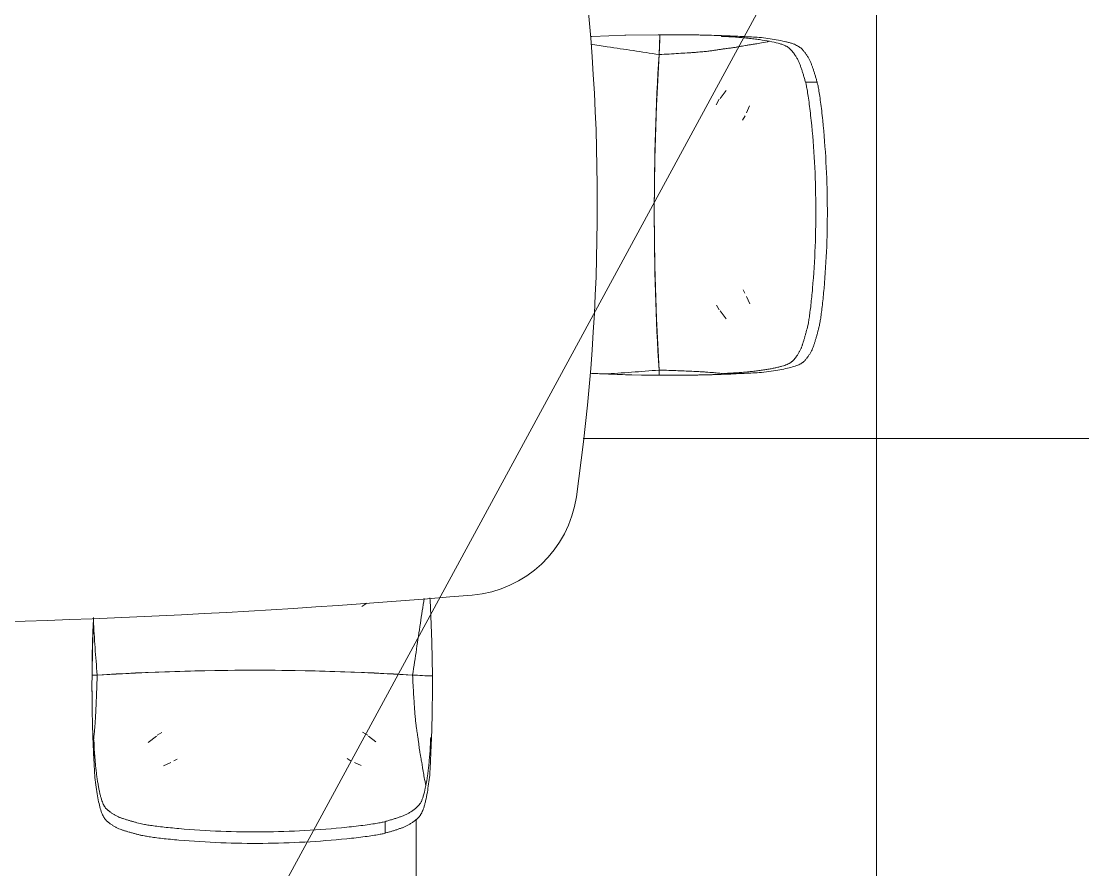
# Model space of a CAD drawing. Header units: millimetres. Extents: x -9018 to 25736, y -24663 to -1750.
# Drawn here: x -4829 to -3445, y -11811 to -10706 of the extents above; entities that cross this region are included whole.
import ezdxf

# ---------------------------------------------------------------- set-up
doc = ezdxf.new("R2010")
doc.units = ezdxf.units.MM
doc.layers.add('A-DETL-MBND', color=5, linetype='Continuous', lineweight=9)
doc.layers.add('A-DETL-THIN', color=151, linetype='Continuous', lineweight=9)

# ---------------------------------------------------------------- blocks, each defined once
blk = doc.blocks.new('Blks_Mob_Bartoli Design_Mesa de Jantar_Mellow - Light - Dining Table - 6p-3289874-2 PAV')
at = {"layer": 'A-DETL-MBND'}
for centre, radius, start, end in [((0, -10500), 11050, 85.15446, 94.84554), ((-920.7, 361), 150, 94.8455, 171.8515), ((1600.8, 0), 2697.2, 171.8515, 188.1485)]:
    blk.add_arc(centre, radius, start, end, dxfattribs=at)
blk = doc.blocks.new('Blks_Mob_Cadeira Bop - Branco-V4-2 PAV')
at = {"layer": 'A-DETL-MBND'}
for p, q in [((-159.7, 198.7), (-159.7, 213.8)), ((-119.8, 121.9), (-128.6, 125.7)), ((119.8, 121.9), (129.3, 126)), ((-110.2, 116.8), (-115.7, 120)), ((115.5, 119.8), (111.2, 117.4)), ((219.9, 118.8), (219.9, 92.9)), ((-219.9, 89.1), (-219.9, 97.8)), ((220.4, 108.2), (220.5, 104.8)), ((-219.2, 89.1), (-220.2, 89.1)), ((-219.9, 89.1), (-220.2, 89.1)), ((-219.6, 89.1), (-219.9, 89.1)), ((-147.8, 94.7), (-138.2, 87.3)), ((-137.2, 86.2), (-130.2, 82.1)), ((131.2, 82.7), (137.3, 86.3)), ((149.3, 95.8), (138.2, 87.3)), ((-221.4, 9), (-208.4, 8.5)), ((-208.4, 8.5), (-195.6, 7.8)), ((-220.6, -36.6), (-220.7, -35.5)), ((-129.3, -81.6), (-136.1, -85.6))]:
    blk.add_line(p, q, dxfattribs=at)
at = {"layer": 'A-DETL-MBND', "flags": 128}
for points in [[(-221.4, 9), (-220.7, -35.5), (-218.9, -80)], [(-221.4, 9), (-221.4, 7.9), (-221.4, 6.8)], [(-195.6, 7.8), (-129, 4.4), (-60.1, 2.3), (10, 1.6), (80.1, 2.3), (149, 4.4), (215.6, 7.8)], [(215.6, 7.8), (219, 8), (222.3, 8.2)], [(220.6, -63.7), (221.8, -27.8), (222.3, 8.2)], [(222.3, 5.9), (222.1, -14.9), (221.6, -35.7)], [(222.3, 5.9), (222.3, 7.1), (222.3, 8.2)], [(221.6, -35.7), (220.8, -57.9), (220.6, -63.7)]]:
    blk.add_lwpolyline(points, dxfattribs=at)
at = {"layer": 'A-DETL-MBND'}
for centre, radius, start, end in [((-1757.9, 20), 1980.3, 2.0628, 2.86), ((1758.9, 20), 1980.3, 177.7482, 177.9997), ((160, 43.8), 77.4, 38.8908, 39.3166), ((-158.3, -182.4), 467.8, 35.8082, 35.9797)]:
    blk.add_arc(centre, radius, start, end, dxfattribs=at)
for centre, major_axis, start_param, end_param in [((-250.7, -12.1), (143.4, 0), 1.176399, 1.365322), ((10, 82.1), (534.1, 0), 4.317308, 5.10747), ((270.7, -12.1), (143.4, 0), 1.939885, 1.965193), ((270.7, -12.1), (143.4, 0), 1.914519, 1.939856)]:
    blk.add_ellipse(centre, major_axis=major_axis, ratio=0.150716, start_param=start_param, end_param=end_param, dxfattribs=at)
for points in [[(-109.8, 221.2), (-73.4, 224.9), (-0.4, 228.9), (72.8, 226.1), (109.2, 222.9)], [(109.2, 222.9), (112.9, 222.6), (120.3, 221.9), (130.8, 220.8), (140.2, 219.7), (148.2, 218.5), (154.3, 217.5), (156.9, 217), (157.7, 216.8)], [(-159.7, 213.8), (-159.3, 214), (-157.6, 214.5), (-152, 215.6), (-143.9, 217), (-133.8, 218.4), (-122.2, 219.9), (-114, 220.8), (-109.8, 221.2)], [(157.7, 201.8), (156.9, 202), (154.3, 202.5), (148.2, 203.5), (140.2, 204.6), (130.8, 205.8), (120.3, 206.9), (112.9, 207.6), (109.2, 207.9)], [(-109.8, 206.2), (-114, 205.7), (-122.2, 204.8), (-133.8, 203.4), (-143.9, 201.9), (-152, 200.5), (-157.6, 199.4), (-159.3, 198.9), (-159.7, 198.7)], [(-217.9, 138.3), (-217.5, 142.3), (-216.5, 149.9), (-215.4, 157), (-214.8, 160.4)], [(-213.1, 149.5), (-213.1, 149.3), (-213, 149.1), (-213, 148.9)], [(219.9, 118.8), (219.7, 122.6), (219.3, 130.1), (218.9, 137.6), (218.7, 141.3)], [(-217.9, 138.3), (-218.3, 131.7), (-219, 118.4), (-219.6, 104.7), (-219.9, 97.8)], [(-219, 118.4), (-219, 118.8), (-219, 119.2), (-218.9, 119.7)], [(-220.3, 87.6), (-220.3, 88.2), (-220.2, 88.7), (-220.2, 89.2)], [(222.1, 50.3), (222.2, 50), (222.2, 49.7), (222.2, 49.4)], [(-221.4, 29.8), (-221.4, 31.8), (-221.4, 33.8), (-221.4, 35.8)], [(222.4, 29.1), (222.4, 28.6), (222.4, 28.1), (222.4, 27.5)], [(220.6, -63.7), (220, -51.8), (218.5, -27.9), (216.6, -4.1), (215.6, 7.8)], [(221.6, -35.7), (221.6, -35.5), (221.6, -35.3), (221.6, -35.1)], [(220.5, -67), (220.5, -65.9), (220.6, -64.8), (220.6, -63.7)], [(-218.9, -80), (-218.7, -84.2), (-218.5, -88.4), (-218.2, -92.6)]]:
    blk.add_open_spline(points, degree=3, dxfattribs=at)
for points, knots in [([(-214.8, 160.4), (-214.1, 164.6), (-213, 170.2), (-211.4, 176.6), (-210.2, 180.8), (-208.9, 184.4), (-207.5, 187.3), (-206.3, 189.4), (-205.3, 190.9), (-204.6, 192), (-203.8, 193), (-202.7, 194.2), (-201.4, 195.4), (-199.7, 196.6), (-198.1, 197.9), (-196.4, 199.2), (-194.2, 200.8), (-191.3, 202.6), (-188.3, 204.2), (-185.9, 205.3), (-184.1, 206.1), (-182.3, 206.8), (-180.6, 207.4), (-178.7, 208), (-176.2, 208.9), (-172.8, 210), (-168.6, 211.3), (-164.2, 212.6), (-161.2, 213.4), (-159.7, 213.8)], [-1, -1, -1, -1, -0.9375, -0.90625, -0.875, -0.84375, -0.8125, -0.78125, -0.765625, -0.75, -0.734375, -0.71875, -0.6875, -0.65625, -0.625, -0.59375, -0.5625, -0.5, -0.4375, -0.40625, -0.375, -0.34375, -0.3125, -0.28125, -0.25, -0.1875, -0.125, -0.0625, 0, 0, 0, 0]), ([(109.2, 207.9), (91, 209.5), (54.5, 211.8), (-18.7, 212.9), (-73.4, 209.9), (-109.8, 206.2)], [-1, -1, -1, -1, -0.75, -0.5, 0, 0, 0, 0]), ([(157.7, 216.8), (159.1, 216.5), (161.1, 216), (163.8, 215.3), (165.8, 214.8), (167.8, 214.2), (169.9, 213.6), (172, 213.1), (174.6, 212.3), (177, 211.6), (179.3, 210.9), (181, 210.4), (182.6, 209.8), (184.8, 209.1), (187.4, 208.1), (190.7, 206.5), (193.9, 204.7), (196.5, 203.1), (198.3, 201.9), (199.3, 201.1), (200.3, 200.3), (201.6, 199.3), (203.1, 198.1), (204.3, 196.9), (205.2, 195.7), (205.9, 194.8), (206.6, 193.7), (207.5, 192.2), (208.6, 190.1), (209.8, 187.2), (211.4, 182.6), (213.2, 175.5), (215.3, 165.4), (217.1, 154.1), (218.2, 145.7), (218.7, 141.3)], [-1, -1, -1, -1, -0.95, -0.925, -0.9, -0.875, -0.85, -0.825, -0.8, -0.75, -0.725, -0.7, -0.675, -0.65, -0.6, -0.55, -0.5, -0.45, -0.425, -0.4125, -0.4, -0.375, -0.35, -0.325, -0.3125, -0.3, -0.2875, -0.275, -0.25, -0.225, -0.2, -0.15, -0.1, -0.05, 0, 0, 0, 0]), ([(-159.7, 198.7), (-161.3, 198.3), (-164.4, 197.4), (-169.1, 196), (-173.6, 194.6), (-178, 193.1), (-181.4, 192), (-184.1, 191), (-186.1, 190.1), (-188, 189.2), (-189.8, 188.2), (-191.6, 187.1), (-193.5, 186), (-195.4, 184.7), (-197.2, 183.5), (-198.8, 182.3), (-200, 181.2), (-200.9, 180.3), (-201.7, 179.5), (-202.9, 178.4), (-204.3, 177), (-205.6, 175.2), (-206.7, 173.3), (-207.4, 171.7), (-208.2, 169.8), (-209.1, 167.1), (-210.7, 161.8), (-212, 156.2), (-212.8, 152)], [-1, -1, -1, -1, -0.928571, -0.857143, -0.785714, -0.714286, -0.642857, -0.607143, -0.571429, -0.535714, -0.5, -0.464286, -0.428571, -0.392857, -0.357143, -0.321429, -0.303571, -0.285714, -0.267857, -0.25, -0.214286, -0.178571, -0.160714, -0.142857, -0.125, -0.107143, -0.071429, 0, 0, 0, 0]), ([(219.9, 92.9), (219.7, 98.3), (219.3, 106.1), (218.6, 116), (218, 123.1), (217.3, 129.9), (216.5, 136.4), (215.7, 142.7), (214.8, 148.5), (213.8, 153.9), (212.8, 159.1), (211.7, 163.9), (210.6, 168.1), (209.5, 171.7), (208.2, 174.8), (207.2, 177), (206.3, 178.6), (205.6, 179.7), (205, 180.7), (204, 181.9), (202.8, 183), (201.6, 184), (200.6, 184.8), (199.9, 185.4), (199.1, 186), (198.1, 186.8), (196.8, 187.7), (195.2, 188.7), (193.1, 190), (191, 191.2), (188.8, 192.3), (187.2, 193), (185.7, 193.7), (184.1, 194.2), (182.6, 194.7), (180.4, 195.5), (177.9, 196.2), (175.4, 197), (173.5, 197.6), (171.6, 198.1), (169, 198.8), (164.4, 200.1), (160.4, 201.1), (157.7, 201.8)], [-1, -1, -1, -1, -0.954545, -0.931818, -0.909091, -0.886364, -0.863636, -0.840909, -0.818182, -0.795455, -0.772727, -0.75, -0.727273, -0.704545, -0.681818, -0.659091, -0.647727, -0.636364, -0.625, -0.613636, -0.590909, -0.568182, -0.556818, -0.545455, -0.534091, -0.522727, -0.5, -0.477273, -0.454545, -0.409091, -0.386364, -0.363636, -0.340909, -0.318182, -0.295455, -0.272727, -0.227273, -0.204545, -0.181818, -0.159091, -0.136364, -0.090909, 0, 0, 0, 0]), ([(-212.8, 152), (-213.6, 147.9), (-214.7, 141.2), (-215.8, 132.8), (-216.4, 127.9), (-216.8, 124), (-217.2, 120.1), (-217.6, 116), (-218, 111.9), (-218.4, 106.2), (-218.8, 98.7), (-219.1, 92.4), (-219.2, 89.1)], [-1, -1, -1, -1, -0.75, -0.625, -0.5625, -0.5, -0.4375, -0.375, -0.3125, -0.25, -0.125, 0, 0, 0, 0]), ([(-195.6, 7.8), (-196, 17.1), (-196.7, 29.8), (-197.6, 42.6), (-198, 49.5), (-198.3, 54.4), (-198.7, 58.9), (-199.2, 64.3), (-199.7, 70), (-200.4, 75.4), (-201.1, 80.1), (-201.8, 84.6), (-202.5, 89.2), (-203.1, 93.2), (-203.5, 96.8), (-204, 100.5), (-204.5, 104.9), (-205.1, 108.6), (-205.6, 111.2), (-205.9, 112.9), (-206.3, 114.6), (-206.7, 117.1), (-207.2, 119.7), (-207.7, 122.6), (-208, 124.8), (-208.4, 127.1), (-208.8, 130.1), (-209.6, 134.9), (-211, 142.5), (-212.2, 148.7), (-212.8, 152)], [0, 0, 0, 0, 0.08, 0.12, 0.14, 0.16, 0.18, 0.2, 0.24, 0.28, 0.32, 0.36, 0.4, 0.44, 0.46, 0.48, 0.52, 0.56, 0.58, 0.6, 0.62, 0.64, 0.68, 0.7, 0.72, 0.74, 0.76, 0.8, 0.88, 1, 1, 1, 1]), ([(-220.2, 89.1), (-220.4, 84.9), (-220.7, 76.4), (-220.9, 65.4), (-221.1, 56.4), (-221.2, 49.5), (-221.3, 42.6), (-221.4, 33.5), (-221.5, 22.3), (-221.4, 13.5), (-221.4, 9)], [-1, -1, -1, -1, -0.833333, -0.666667, -0.583333, -0.5, -0.416667, -0.333333, -0.166667, 0, 0, 0, 0]), ([(220.3, 92.4), (220.1, 90), (219.6, 85.5), (218.9, 78.3), (218.3, 71), (217.8, 63), (217.5, 57.6), (217.2, 51.5), (216.9, 43.4), (216.5, 32.6), (216, 20.8), (215.7, 12.3), (215.6, 7.8)], [-1, -1, -1, -1, -0.863636, -0.727273, -0.545455, -0.454545, -0.409091, -0.363636, -0.272727, -0.181818, -0.090909, 0, 0, 0, 0]), ([(222.3, 8.2), (222.4, 15.2), (222.4, 25.6), (222.3, 39.7), (222.2, 48.5), (222.1, 55.7), (222, 61.1), (221.8, 66.6), (221.7, 71.8), (221.6, 76.9), (221.4, 83.5), (221.2, 88.2), (221.1, 91.3)], [-1, -1, -1, -1, -0.75, -0.625, -0.5, -0.4375, -0.375, -0.3125, -0.25, -0.1875, -0.125, 0, 0, 0, 0]), ([(-221.2, 49.5), (-221.2, 50.7), (-221.2, 52.9), (-221.1, 55.2), (-221.1, 56.3)], [-0.6922477, -0.6922477, -0.6922477, -0.6922477, -0.66666667, -0.64354713, -0.64354713, -0.64354713, -0.64354713]), ([(-210.7, -92.1), (-209, -81.3), (-204, -48), (-199, -14.7), (-195.6, 7.8)], [0.2591238, 0.2591238, 0.2591238, 0.2591238, 0.5, 1, 1, 1, 1])]:
    blk.add_open_spline(points, degree=3, knots=knots, dxfattribs=at)
blk = doc.blocks.new('Blks_Mob_Cadeira Bop - Branco-V5-2 PAV')
at = {"layer": 'A-DETL-MBND'}
for p, q in [((-159.7, 198.7), (-159.7, 213.8)), ((-119.8, 121.9), (-128.6, 125.7)), ((119.8, 121.9), (129.3, 126)), ((-110.2, 116.8), (-115.7, 120)), ((115.5, 119.8), (111.2, 117.4)), ((219.9, 118.8), (219.9, 92.9)), ((-219.9, 89.1), (-219.9, 97.8)), ((220.4, 108.2), (220.5, 104.8)), ((-219.2, 89.1), (-220.2, 89.1)), ((-219.9, 89.1), (-220.2, 89.1)), ((-219.6, 89.1), (-219.9, 89.1)), ((-148.5, 95.2), (-138.2, 87.3)), ((-137.2, 86.2), (-130.2, 82.1)), ((131.2, 82.7), (137.3, 86.3)), ((148.8, 95.5), (138.2, 87.3)), ((-221.4, 9), (-208.4, 8.5)), ((-208.4, 8.5), (-195.6, 7.8)), ((-220.6, -36.6), (-220.7, -35.5))]:
    blk.add_line(p, q, dxfattribs=at)
at = {"layer": 'A-DETL-MBND', "flags": 128}
for points in [[(-221.4, 9), (-220.7, -35.5), (-218.9, -80)], [(-221.4, 9), (-221.4, 7.9), (-221.4, 6.8)], [(-195.6, 7.8), (-129, 4.4), (-60.1, 2.3), (10, 1.6), (80.1, 2.3), (149, 4.4), (215.6, 7.8)], [(215.6, 7.8), (219, 8), (222.3, 8.2)], [(220.6, -63.7), (221.8, -27.8), (222.3, 8.2)], [(222.3, 5.9), (222.1, -14.9), (221.6, -35.7)], [(222.3, 5.9), (222.3, 7.1), (222.3, 8.2)], [(221.6, -35.7), (220.8, -57.9), (220.6, -63.7)]]:
    blk.add_lwpolyline(points, dxfattribs=at)
at = {"layer": 'A-DETL-MBND'}
for centre, radius, start, end in [((-1757.9, 20), 1980.3, 2.0628, 2.86), ((1758.9, 20), 1980.3, 177.7482, 177.9997), ((160, 43.8), 77.4, 38.8908, 39.3166), ((-158.3, -182.4), 467.8, 35.8082, 35.9797)]:
    blk.add_arc(centre, radius, start, end, dxfattribs=at)
for centre, major_axis, start_param, end_param in [((-250.7, -12.1), (143.4, 0), 1.176399, 1.365322), ((10, 82.1), (534.1, 0), 4.317308, 5.10747), ((270.7, -12.1), (143.4, 0), 1.939885, 1.965193), ((270.7, -12.1), (143.4, 0), 1.914519, 1.939856)]:
    blk.add_ellipse(centre, major_axis=major_axis, ratio=0.150716, start_param=start_param, end_param=end_param, dxfattribs=at)
for points in [[(-109.8, 221.2), (-73.4, 224.9), (-0.4, 228.9), (72.8, 226.1), (109.2, 222.9)], [(109.2, 222.9), (112.9, 222.6), (120.3, 221.9), (130.8, 220.8), (140.2, 219.7), (148.2, 218.5), (154.3, 217.5), (156.9, 217), (157.7, 216.8)], [(-159.7, 213.8), (-159.3, 214), (-157.6, 214.5), (-152, 215.6), (-143.9, 217), (-133.8, 218.4), (-122.2, 219.9), (-114, 220.8), (-109.8, 221.2)], [(157.7, 201.8), (156.9, 202), (154.3, 202.5), (148.2, 203.5), (140.2, 204.6), (130.8, 205.8), (120.3, 206.9), (112.9, 207.6), (109.2, 207.9)], [(-109.8, 206.2), (-114, 205.7), (-122.2, 204.8), (-133.8, 203.4), (-143.9, 201.9), (-152, 200.5), (-157.6, 199.4), (-159.3, 198.9), (-159.7, 198.7)], [(-217.9, 138.3), (-217.5, 142.3), (-216.5, 149.9), (-215.4, 157), (-214.8, 160.4)], [(-213.1, 149.5), (-213.1, 149.3), (-213, 149.1), (-213, 148.9)], [(219.9, 118.8), (219.7, 122.6), (219.3, 130.1), (218.9, 137.6), (218.7, 141.3)], [(-217.9, 138.3), (-218.3, 131.7), (-219, 118.4), (-219.6, 104.7), (-219.9, 97.8)], [(-219, 118.4), (-219, 118.8), (-219, 119.2), (-218.9, 119.7)], [(-220.3, 87.6), (-220.3, 88.2), (-220.2, 88.7), (-220.2, 89.2)], [(222.1, 50.3), (222.2, 50), (222.2, 49.7), (222.2, 49.4)], [(-221.4, 29.8), (-221.4, 31.8), (-221.4, 33.8), (-221.4, 35.8)], [(222.4, 29.1), (222.4, 28.6), (222.4, 28.1), (222.4, 27.5)], [(220.6, -63.7), (220, -51.8), (218.5, -27.9), (216.6, -4.1), (215.6, 7.8)], [(221.6, -35.7), (221.6, -35.5), (221.6, -35.3), (221.6, -35.1)], [(219.9, -80), (220, -77.3), (220.3, -71.9), (220.5, -66.5), (220.6, -63.7)], [(-218.9, -80), (-218.9, -80.6), (-218.9, -81.1), (-218.8, -81.7)], [(219.8, -81.9), (219.8, -81.3), (219.8, -80.6), (219.9, -80)]]:
    blk.add_open_spline(points, degree=3, dxfattribs=at)
for points, knots in [([(-214.8, 160.4), (-214.1, 164.6), (-213, 170.2), (-211.4, 176.6), (-210.2, 180.8), (-208.9, 184.4), (-207.5, 187.3), (-206.3, 189.4), (-205.3, 190.9), (-204.6, 192), (-203.8, 193), (-202.7, 194.2), (-201.4, 195.4), (-199.7, 196.6), (-198.1, 197.9), (-196.4, 199.2), (-194.2, 200.8), (-191.3, 202.6), (-188.3, 204.2), (-185.9, 205.3), (-184.1, 206.1), (-182.3, 206.8), (-180.6, 207.4), (-178.7, 208), (-176.2, 208.9), (-172.8, 210), (-168.6, 211.3), (-164.2, 212.6), (-161.2, 213.4), (-159.7, 213.8)], [-1, -1, -1, -1, -0.9375, -0.90625, -0.875, -0.84375, -0.8125, -0.78125, -0.765625, -0.75, -0.734375, -0.71875, -0.6875, -0.65625, -0.625, -0.59375, -0.5625, -0.5, -0.4375, -0.40625, -0.375, -0.34375, -0.3125, -0.28125, -0.25, -0.1875, -0.125, -0.0625, 0, 0, 0, 0]), ([(109.2, 207.9), (91, 209.5), (54.5, 211.8), (-18.7, 212.9), (-73.4, 209.9), (-109.8, 206.2)], [-1, -1, -1, -1, -0.75, -0.5, 0, 0, 0, 0]), ([(157.7, 216.8), (159.1, 216.5), (161.1, 216), (163.8, 215.3), (165.8, 214.8), (167.8, 214.2), (169.9, 213.6), (172, 213.1), (174.6, 212.3), (177, 211.6), (179.3, 210.9), (181, 210.4), (182.6, 209.8), (184.8, 209.1), (187.4, 208.1), (190.7, 206.5), (193.9, 204.7), (196.5, 203.1), (198.3, 201.9), (199.3, 201.1), (200.3, 200.3), (201.6, 199.3), (203.1, 198.1), (204.3, 196.9), (205.2, 195.7), (205.9, 194.8), (206.6, 193.7), (207.5, 192.2), (208.6, 190.1), (209.8, 187.2), (211.4, 182.6), (213.2, 175.5), (215.3, 165.4), (217.1, 154.1), (218.2, 145.7), (218.7, 141.3)], [-1, -1, -1, -1, -0.95, -0.925, -0.9, -0.875, -0.85, -0.825, -0.8, -0.75, -0.725, -0.7, -0.675, -0.65, -0.6, -0.55, -0.5, -0.45, -0.425, -0.4125, -0.4, -0.375, -0.35, -0.325, -0.3125, -0.3, -0.2875, -0.275, -0.25, -0.225, -0.2, -0.15, -0.1, -0.05, 0, 0, 0, 0]), ([(-159.7, 198.7), (-161.3, 198.3), (-164.4, 197.4), (-169.1, 196), (-173.6, 194.6), (-178, 193.1), (-181.4, 192), (-184.1, 191), (-186.1, 190.1), (-188, 189.2), (-189.8, 188.2), (-191.6, 187.1), (-193.5, 186), (-195.4, 184.7), (-197.2, 183.5), (-198.8, 182.3), (-200, 181.2), (-200.9, 180.3), (-201.7, 179.5), (-202.9, 178.4), (-204.3, 177), (-205.6, 175.2), (-206.7, 173.3), (-207.4, 171.7), (-208.2, 169.8), (-209.1, 167.1), (-210.7, 161.8), (-212, 156.2), (-212.8, 152)], [-1, -1, -1, -1, -0.928571, -0.857143, -0.785714, -0.714286, -0.642857, -0.607143, -0.571429, -0.535714, -0.5, -0.464286, -0.428571, -0.392857, -0.357143, -0.321429, -0.303571, -0.285714, -0.267857, -0.25, -0.214286, -0.178571, -0.160714, -0.142857, -0.125, -0.107143, -0.071429, 0, 0, 0, 0]), ([(219.9, 92.9), (219.7, 98.3), (219.3, 106.1), (218.6, 116), (218, 123.1), (217.3, 129.9), (216.5, 136.4), (215.7, 142.7), (214.8, 148.5), (213.8, 153.9), (212.8, 159.1), (211.7, 163.9), (210.6, 168.1), (209.5, 171.7), (208.2, 174.8), (207.2, 177), (206.3, 178.6), (205.6, 179.7), (205, 180.7), (204, 181.9), (202.8, 183), (201.6, 184), (200.6, 184.8), (199.9, 185.4), (199.1, 186), (198.1, 186.8), (196.8, 187.7), (195.2, 188.7), (193.1, 190), (191, 191.2), (188.8, 192.3), (187.2, 193), (185.7, 193.7), (184.1, 194.2), (182.6, 194.7), (180.4, 195.5), (177.9, 196.2), (175.4, 197), (173.5, 197.6), (171.6, 198.1), (169, 198.8), (164.4, 200.1), (160.4, 201.1), (157.7, 201.8)], [-1, -1, -1, -1, -0.954545, -0.931818, -0.909091, -0.886364, -0.863636, -0.840909, -0.818182, -0.795455, -0.772727, -0.75, -0.727273, -0.704545, -0.681818, -0.659091, -0.647727, -0.636364, -0.625, -0.613636, -0.590909, -0.568182, -0.556818, -0.545455, -0.534091, -0.522727, -0.5, -0.477273, -0.454545, -0.409091, -0.386364, -0.363636, -0.340909, -0.318182, -0.295455, -0.272727, -0.227273, -0.204545, -0.181818, -0.159091, -0.136364, -0.090909, 0, 0, 0, 0]), ([(-212.8, 152), (-213.6, 147.9), (-214.7, 141.2), (-215.8, 132.8), (-216.4, 127.9), (-216.8, 124), (-217.2, 120.1), (-217.6, 116), (-218, 111.9), (-218.4, 106.2), (-218.8, 98.7), (-219.1, 92.4), (-219.2, 89.1)], [-1, -1, -1, -1, -0.75, -0.625, -0.5625, -0.5, -0.4375, -0.375, -0.3125, -0.25, -0.125, 0, 0, 0, 0]), ([(-195.6, 7.8), (-196, 17.1), (-196.7, 29.8), (-197.6, 42.6), (-198, 49.5), (-198.3, 54.4), (-198.7, 58.9), (-199.2, 64.3), (-199.7, 70), (-200.4, 75.4), (-201.1, 80.1), (-201.8, 84.6), (-202.5, 89.2), (-203.1, 93.2), (-203.5, 96.8), (-204, 100.5), (-204.5, 104.9), (-205.1, 108.6), (-205.6, 111.2), (-205.9, 112.9), (-206.3, 114.6), (-206.7, 117.1), (-207.2, 119.7), (-207.7, 122.6), (-208, 124.8), (-208.4, 127.1), (-208.8, 130.1), (-209.6, 134.9), (-211, 142.5), (-212.2, 148.7), (-212.8, 152)], [0, 0, 0, 0, 0.08, 0.12, 0.14, 0.16, 0.18, 0.2, 0.24, 0.28, 0.32, 0.36, 0.4, 0.44, 0.46, 0.48, 0.52, 0.56, 0.58, 0.6, 0.62, 0.64, 0.68, 0.7, 0.72, 0.74, 0.76, 0.8, 0.88, 1, 1, 1, 1]), ([(-220.2, 89.1), (-220.4, 84.9), (-220.7, 76.4), (-220.9, 65.4), (-221.1, 56.4), (-221.2, 49.5), (-221.3, 42.6), (-221.4, 33.5), (-221.5, 22.3), (-221.4, 13.5), (-221.4, 9)], [-1, -1, -1, -1, -0.833333, -0.666667, -0.583333, -0.5, -0.416667, -0.333333, -0.166667, 0, 0, 0, 0]), ([(220.3, 92.4), (220.1, 90), (219.6, 85.5), (218.9, 78.3), (218.3, 71), (217.8, 63), (217.5, 57.6), (217.2, 51.5), (216.9, 43.4), (216.5, 32.6), (216, 20.8), (215.7, 12.3), (215.6, 7.8)], [-1, -1, -1, -1, -0.863636, -0.727273, -0.545455, -0.454545, -0.409091, -0.363636, -0.272727, -0.181818, -0.090909, 0, 0, 0, 0]), ([(222.3, 8.2), (222.4, 15.2), (222.4, 25.6), (222.3, 39.7), (222.2, 48.5), (222.1, 55.7), (222, 61.1), (221.8, 66.6), (221.7, 71.8), (221.6, 76.9), (221.4, 83.5), (221.2, 88.2), (221.1, 91.3)], [-1, -1, -1, -1, -0.75, -0.625, -0.5, -0.4375, -0.375, -0.3125, -0.25, -0.1875, -0.125, 0, 0, 0, 0]), ([(-221.2, 49.5), (-221.2, 50.7), (-221.2, 52.9), (-221.1, 55.2), (-221.1, 56.3)], [-0.6922477, -0.6922477, -0.6922477, -0.6922477, -0.66666667, -0.64354713, -0.64354713, -0.64354713, -0.64354713]), ([(-209, -81.2), (-207.9, -74), (-203.4, -44.3), (-199, -14.7), (-195.6, 7.8)], [0.3402759, 0.3402759, 0.3402759, 0.3402759, 0.5, 1, 1, 1, 1])]:
    blk.add_open_spline(points, degree=3, knots=knots, dxfattribs=at)

msp = doc.modelspace()

# ---------------------------------------------------------------- hatches: boundary and pattern name
at = {"layer": 'A-DETL-MBND'}
h = msp.add_hatch(dxfattribs=at)
h.set_pattern_fill('FP_2', color=10, style=0, pattern_type=2)
h.set_pattern_definition([(0, (1685.4, -10649.65), (0, 600), []), (90, (1685.4, -10649.65), (-600, 4e-14), [])])
h.paths.add_polyline_path([(-4759.62, -9036.466), (-4758.28, -9037.248), (-4759.279, -9036.595)])
h.paths.add_polyline_path([(-5799.62, -9036.466), (-5798.28, -9037.248), (-5799.279, -9036.595)])
h.paths.add_polyline_path([(-5884.62, -15844.211), (-5144.62, -15844.211), (-5329.35, -15829.215), (-5514.62, -15824.211), (-5699.89, -15829.215), (-5822.668, -15839.182)])
h.paths.add_polyline_path([(-4454.62, -16179.651), (-4454.62, -15859.651), (-4429.383, -15859.651), (-4428.944, -15850.09), (-4427.883, -15849.651), (-3991.587, -15849.651), (-3991.587, -15799.651), (-3961.587, -15799.651), (-3961.587, -15859.651), (-3945.858, -15859.651), (-3945.858, -15879.651), (-3928.382, -15879.651), (-3928.382, -15859.651), (-3916.015, -15859.651), (-3915.576, -15850.09), (-3914.515, -15849.651), (-3903.643, -15849.651), (-3903.643, -15799.651), (-3873.643, -15799.651), (-3873.643, -15849.651), (-3808.553, -15849.651), (-3808.553, -15848.651), (-3797.564, -15848.651), (-3797.564, -15849.651), (-3790.001, -15849.651), (-3790.001, -15848.651), (-3693.001, -15848.651), (-3693.001, -15849.651), (-3685.438, -15849.651), (-3685.438, -15848.651), (-3674.449, -15848.651), (-3674.449, -15849.651), (-3566.454, -15850.09), (-3566.015, -15851.151), (-3566.015, -15859.651), (-3554.62, -15859.651), (-3554.62, -16179.651), (-2564.62, -16179.651), (-2564.62, -13099.651), (-2589.62, -13099.651), (-2589.62, -13089.651), (-2564.62, -13089.651), (-2564.62, -12309.651), (-2589.62, -12309.651), (-2589.62, -12299.651), (-2564.62, -12299.651), (-2564.62, -12289.651), (-3379.22, -12289.651), (-3379.22, -8369.651), (-3664.62, -8369.651), (-3664.62, -8609.651), (-3899.62, -8609.651), (-3900.178, -8849.483), (-3901.07, -8852.662), (-3904.678, -8857.544), (-3905.97, -8858.787), (-3909.62, -8860.02), (-3909.862, -8927.998), (-3911.324, -8938.962), (-3916.319, -8950.872), (-3919.62, -8955.121), (-3919.62, -9013.891), (-3929.62, -9013.891), (-3929.62, -9034.902), (-3912.549, -9035.36), (-3909.62, -9036.871), (-3909.961, -9095.826), (-3912.549, -9096.527), (-3919.62, -9096.985), (-4756.691, -9096.527), (-4759.62, -9095.421), (-4759.279, -9036.061), (-4752.208, -9034.955), (-4739.62, -9034.902), (-4739.62, -9013.891), (-4749.62, -9013.891), (-4749.62, -8955.121), (-4752.921, -8950.872), (-4757.916, -8938.962), (-4759.62, -8926.18), (-4760.054, -8860.244), (-4760.831, -8859.561), (-4763.321, -8858.756), (-4768.138, -8852.688), (-4769.62, -8846.461), (-4769.62, -8609.651), (-4939.62, -8609.651), (-4940.178, -8849.483), (-4941.07, -8852.662), (-4944.678, -8857.544), (-4945.97, -8858.787), (-4949.62, -8860.02), (-4949.862, -8927.998), (-4951.324, -8938.962), (-4956.319, -8950.872), (-4959.62, -8955.121), (-4959.62, -9013.891), (-4969.62, -9013.891), (-4969.62, -9034.902), (-4952.549, -9035.36), (-4949.62, -9036.871), (-4949.961, -9095.826), (-4952.549, -9096.527), (-4959.62, -9096.985), (-5796.691, -9096.527), (-5799.62, -9095.421), (-5799.279, -9036.061), (-5792.208, -9034.955), (-5779.62, -9034.902), (-5779.62, -9013.891), (-5789.62, -9013.891), (-5789.62, -8955.121), (-5792.921, -8950.872), (-5797.916, -8938.962), (-5799.62, -8926.18), (-5800.054, -8860.244), (-5800.831, -8859.561), (-5803.321, -8858.756), (-5808.138, -8852.688), (-5809.62, -8846.461), (-5809.62, -8609.651), (-6164.62, -8609.651), (-6164.62, -8369.651), (-7064.62, -8369.793), (-7064.62, -8690.651), (-7054.62, -8690.651), (-7054.62, -13088.651), (-7064.62, -13088.651), (-7064.62, -13279.651), (-6937.12, -13279.651), (-6936.779, -12976.844), (-6934.938, -12973.082), (-6931.459, -12970.301), (-6927.12, -12969.308), (-6907.12, -12969.308), (-6907.12, -12989.156), (-6834.12, -12989.156), (-6815.499, -12977.195), (-6763.162, -12956.249), (-6707.571, -12945.58), (-6679.56, -12945.143), (-6649.666, -12945.924), (-6595.963, -12956.295), (-6542.38, -12978.069), (-6525.12, -12989.156), (-6452.12, -12989.156), (-6452.12, -12969.308), (-6429.895, -12969.559), (-6425.885, -12971.495), (-6423.11, -12974.983), (-6422.12, -12979.333), (-6422.12, -13279.651), (-6037.12, -13279.651), (-6036.779, -12976.844), (-6034.938, -12973.082), (-6031.459, -12970.301), (-6027.12, -12969.308), (-6007.12, -12969.308), (-6007.12, -12989.156), (-5934.12, -12989.156), (-5915.499, -12977.195), (-5863.162, -12956.249), (-5807.571, -12945.58), (-5779.56, -12945.143), (-5749.666, -12945.924), (-5695.963, -12956.295), (-5642.38, -12978.069), (-5624.972, -12989.156), (-5552.12, -12989.156), (-5552.12, -12969.308), (-5529.895, -12969.559), (-5525.885, -12971.495), (-5523.11, -12974.983), (-5522.12, -12979.333), (-5522.12, -13279.651), (-5137.12, -13279.651), (-5136.779, -12976.844), (-5134.938, -12973.082), (-5131.459, -12970.301), (-5127.12, -12969.308), (-5107.12, -12969.308), (-5107.12, -12989.156), (-5034.12, -12989.156), (-5015.499, -12977.195), (-4963.162, -12956.249), (-4907.571, -12945.58), (-4879.56, -12945.143), (-4849.666, -12945.924), (-4795.963, -12956.295), (-4742.38, -12978.069), (-4724.972, -12989.156), (-4652.12, -12989.156), (-4652.12, -12969.308), (-4629.895, -12969.559), (-4625.885, -12971.495), (-4623.11, -12974.983), (-4622.12, -12979.333), (-4622.12, -13279.651), (-4237.12, -13279.651), (-4236.869, -12977.101), (-4234.937, -12973.081), (-4231.458, -12970.3), (-4227.12, -12969.308), (-4207.12, -12969.308), (-4207.12, -12989.156), (-4134.12, -12989.156), (-4115.499, -12977.195), (-4063.162, -12956.249), (-4025.439, -12948.981), (-4007.807, -12945.584), (-3964.921, -12945.373), (-3950.402, -12945.782), (-3893.514, -12957.275), (-3842.38, -12978.069), (-3825.12, -12989.156), (-3752.12, -12989.156), (-3752.12, -12969.308), (-3729.532, -12969.687), (-3725.885, -12971.495), (-3723.11, -12974.983), (-3722.12, -12979.333), (-3722.12, -13279.651), (-3564.62, -13279.651), (-3564.62, -13779.651), (-3562.596, -13779.651), (-3562.596, -14379.651), (-3565.62, -14379.651), (-3565.62, -14399.651), (-4093.62, -14399.651), (-4093.62, -14379.651), (-4095.62, -14379.651), (-4095.62, -14399.651), (-4653.62, -14399.651), (-4653.62, -14379.651), (-4655.62, -14379.651), (-4655.62, -14399.651), (-5053.62, -14399.651), (-5053.62, -14379.651), (-5055.62, -14379.651), (-5055.62, -14399.651), (-5453.62, -14399.651), (-5453.62, -14379.651), (-5455.62, -14379.651), (-5455.62, -14399.651), (-5903.62, -14399.651), (-5903.62, -14379.651), (-5905.62, -14379.651), (-5905.62, -14399.651), (-6443.62, -14399.651), (-6443.62, -14379.651), (-6464.62, -14379.651), (-6464.62, -14400.651), (-6444.62, -14400.651), (-6444.62, -14728.651), (-6464.62, -14728.651), (-6464.62, -14730.651), (-6444.62, -14730.651), (-6444.62, -15128.651), (-6464.62, -15128.651), (-6464.62, -15130.651), (-6444.62, -15130.651), (-6444.62, -15528.651), (-6464.62, -15528.651), (-6464.62, -15530.651), (-6444.62, -15530.651), (-6444.62, -15858.651), (-6464.62, -15858.651), (-6464.62, -15879.651), (-6443.62, -15879.651), (-6443.62, -15859.651), (-5905.62, -15859.651), (-5905.62, -15879.651), (-5904.62, -15879.651), (-5904.62, -15844.211), (-5884.62, -15844.211), (-5884.62, -15839.182), (-5699.89, -15824.207), (-5514.62, -15819.211), (-5329.305, -15824.211), (-5144.62, -15839.182), (-5144.62, -15844.211), (-5124.62, -15844.211), (-5124.62, -15879.651), (-5123.62, -15879.651), (-5123.62, -15859.651), (-4565.62, -15859.651), (-4565.62, -15879.651), (-4564.62, -15879.651), (-4564.62, -16179.651)])
h.paths.add_polyline_path([(-6889.429, -13017.843), (-6873.755, -13017.818), (-6861.764, -13006.915), (-6857.47, -13004.156), (-6907.12, -13004.156), (-6907.12, -13017.843), (-6900.237, -13017.843)])
h.paths.add_polyline_path([(-6565.204, -13017.843), (-6525.039, -13017.843), (-6527.22, -13016.025), (-6549.131, -13004.156), (-6810.886, -13004.577), (-6834.201, -13017.843), (-6574.566, -13017.843)])
h.paths.add_polyline_path([(-6469.811, -13017.843), (-6452.12, -13017.843), (-6452.12, -13004.156), (-6501.77, -13004.156), (-6496.311, -13007.664), (-6485.458, -13017.843), (-6476.479, -13017.843)])
h.paths.add_polyline_path([(-5033.84, -13017.843), (-4725.039, -13017.843), (-4727.22, -13016.025), (-4749.131, -13004.156), (-5010.109, -13004.156), (-5034.201, -13017.843)])
h.paths.add_polyline_path([(-5107.12, -13017.843), (-5073.377, -13017.464), (-5061.764, -13006.915), (-5057.47, -13004.156), (-5107.12, -13004.156)])
h.paths.add_polyline_path([(-4669.811, -13017.843), (-4652.12, -13017.843), (-4652.12, -13004.156), (-4701.77, -13004.156), (-4696.311, -13007.664), (-4685.458, -13017.843), (-4676.479, -13017.843)])
h.paths.add_polyline_path([(-4107.99, -13017.843), (-3825.039, -13017.843), (-3827.22, -13016.025), (-3849.131, -13004.156), (-4110.109, -13004.156), (-4134.201, -13017.843), (-4132.02, -13017.843)])
h.paths.add_polyline_path([(-4200.237, -13017.843), (-4173.782, -13017.843), (-4161.764, -13006.915), (-4157.47, -13004.156), (-4207.12, -13004.156), (-4207.12, -13017.843)])
h.paths.add_polyline_path([(-5569.811, -13017.843), (-5552.12, -13017.843), (-5552.12, -13004.156), (-5601.77, -13004.156), (-5596.311, -13007.664), (-5585.458, -13017.843), (-5576.479, -13017.843)])
h.paths.add_polyline_path([(-3769.811, -13017.843), (-3752.12, -13017.843), (-3752.12, -13004.156), (-3801.77, -13004.156), (-3796.311, -13007.664), (-3785.458, -13017.843), (-3776.489, -13017.843)])
h.paths.add_polyline_path([(-5932.02, -13017.843), (-5625.039, -13017.843), (-5627.22, -13016.025), (-5649.131, -13004.156), (-5910.109, -13004.156), (-5934.201, -13017.843), (-5933.84, -13017.843)])
h.paths.add_polyline_path([(-6000.237, -13017.843), (-5973.377, -13017.464), (-5961.764, -13006.915), (-5957.47, -13004.156), (-6007.12, -13004.156), (-6007.12, -13017.843), (-6005.768, -13017.843)])
h.paths.add_polyline_path([(-6580.852, -12989.156), (-6578.551, -12989.156), (-6626.04, -12974.578), (-6679.62, -12969.241), (-6733.2, -12974.578), (-6780.689, -12989.156), (-6593.194, -12989.156)])
h.paths.add_polyline_path([(-4980.689, -12989.156), (-4778.551, -12989.156), (-4826.04, -12974.578), (-4879.62, -12969.241), (-4933.2, -12974.578), (-4970.617, -12986.064)])
h.paths.add_polyline_path([(-4050.482, -12989.156), (-3878.551, -12989.156), (-3926.04, -12974.578), (-3979.62, -12969.241), (-4033.2, -12974.578), (-4080.689, -12989.156)])
h.paths.add_polyline_path([(-5838.056, -12989.156), (-5679.614, -12988.83), (-5726.04, -12974.578), (-5779.62, -12969.241), (-5833.243, -12974.592), (-5880.689, -12989.156), (-5872.934, -12989.156)])
h.paths.add_polyline_path([(-5613.526, -10244.702), (-5614.399, -10244.135), (-5614.07, -10245.459)])
h.paths.add_polyline_path([(-4953.526, -10250.19), (-4954.399, -10249.623), (-4954.347, -10251.331), (-4953.743, -10250.491)])
h.paths.add_polyline_path([(-3914.286, -11165.602), (-3913.719, -11164.729), (-3915.428, -11164.781)])
h.paths.add_polyline_path([(-4735.714, -11640.932), (-4734.842, -11641.499), (-4735.17, -11640.175)])
h.paths.add_polyline_path([(-5834.971, -11776.879), (-5889.788, -11775.16), (-5948.997, -11770.369), (-5978.249, -11766.63), (-5994.563, -11763.4), (-6012.58, -11757.899), (-6020.678, -11754.767), (-6028.629, -11750.337), (-6035.495, -11744.986), (-6039.171, -11741.621), (-6044.931, -11729.75), (-6049.987, -11706.592), (-6052.523, -11687.96), (-6054.697, -11638.773), (-6054.177, -11638.248), (-6054.898, -11637.183), (-6056.004, -11579.842), (-6055.983, -11555.949), (-6054.334, -11490.025), (-6053.533, -11457.016), (-6108.012, -11453.325), (-6140.896, -11446.776), (-6171.505, -11433.086), (-6198.307, -11412.94), (-6219.964, -11387.342), (-6235.395, -11357.574), (-6243.827, -11325.122), (-6261.726, -11164.242), (-6279.93, -11165.113), (-6315.895, -11166.308), (-6383.38, -11166.759), (-6431.429, -11165.711), (-6473.786, -11163.821), (-6484.942, -11163.168), (-6512.887, -11158.818), (-6527.618, -11155.356), (-6538.71, -11150.138), (-6544.85, -11143.562), (-6549.191, -11136.81), (-6552.878, -11128.711), (-6556.294, -11117.985), (-6561.251, -11098.407), (-6564.48, -11075.113), (-6567.383, -11042.767), (-6570.049, -10998.749), (-6570.901, -10944.158), (-6569.182, -10889.34), (-6564.532, -10831.412), (-6560.652, -10800.878), (-6557.422, -10784.565), (-6551.921, -10766.548), (-6548.789, -10758.45), (-6544.256, -10750.348), (-6539.009, -10743.633), (-6535.643, -10739.956), (-6523.344, -10734.098), (-6500.614, -10729.14), (-6481.982, -10726.605), (-6432.795, -10724.431), (-6432.27, -10724.951), (-6431.205, -10724.229), (-6373.864, -10723.124), (-6349.971, -10723.144), (-6284.047, -10724.794), (-6261.966, -10725.594), (-6261.245, -10712.938), (-6243.827, -10560.512), (-6235.395, -10528.06), (-6219.964, -10498.292), (-6198.307, -10472.695), (-6171.505, -10452.548), (-6140.896, -10438.858), (-6108.012, -10432.309), (-6052.822, -10428.57), (-6054.566, -10389.701), (-6055.423, -10363.068), (-6055.997, -10300.183), (-6054.654, -10248.09), (-6054.177, -10246.861), (-6054.847, -10246.702), (-6052.523, -10197.674), (-6048.963, -10173.434), (-6044.791, -10155.274), (-6039.171, -10144.013), (-6029.289, -10135.75), (-6023.462, -10132.232), (-6018.744, -10129.92), (-6003.165, -10124.694), (-5986.221, -10120.334), (-5961.017, -10116.652), (-5933.972, -10113.828), (-5892.015, -10110.634), (-5871.404, -10109.715), (-5834.971, -10108.755), (-5780.133, -10109.613), (-5724.722, -10113.111), (-5692.183, -10116.663), (-5676.043, -10119.385), (-5653.658, -10125.628), (-5647.175, -10127.927), (-5637.88, -10133.23), (-5634.547, -10135.5), (-5628.246, -10142.216), (-5623.058, -10154.872), (-5618.73, -10175.332), (-5615.635, -10200.258), (-5613.45, -10247.139), (-5612.369, -10296.276), (-5612.317, -10330.287), (-5613.837, -10394.398), (-5614.014, -10402.943), (-5394.553, -10395.516), (-5395.423, -10368.556), (-5395.997, -10305.67), (-5394.654, -10253.577), (-5394.177, -10252.349), (-5394.847, -10252.189), (-5392.523, -10203.161), (-5389.415, -10180.886), (-5384.791, -10160.761), (-5378.767, -10149.131), (-5369.289, -10141.237), (-5363.462, -10137.719), (-5358.744, -10135.407), (-5343.165, -10130.181), (-5326.221, -10125.821), (-5301.683, -10122.223), (-5273.972, -10119.316), (-5232.015, -10116.121), (-5211.404, -10115.203), (-5174.971, -10114.242), (-5120.133, -10115.101), (-5064.722, -10118.599), (-5032.183, -10122.151), (-5016.043, -10124.873), (-4993.658, -10131.116), (-4987.175, -10133.415), (-4977.88, -10138.718), (-4974.547, -10140.988), (-4968.446, -10147.264), (-4963.058, -10160.36), (-4958.72, -10180.886), (-4955.635, -10205.745), (-4953.45, -10252.626), (-4952.369, -10301.764), (-4952.317, -10335.774), (-4952.819, -10395.579), (-4735.083, -10402.947), (-4736.421, -10363.761), (-4736.871, -10296.276), (-4735.824, -10248.227), (-4733.934, -10205.87), (-4733.281, -10194.714), (-4728.931, -10166.769), (-4725.228, -10151.51), (-4720.251, -10140.946), (-4714.497, -10135.367), (-4706.922, -10130.465), (-4698.824, -10126.778), (-4688.097, -10123.362), (-4668.52, -10118.405), (-4645.226, -10115.176), (-4612.88, -10112.273), (-4568.058, -10109.587), (-4514.27, -10108.755), (-4459.452, -10110.474), (-4401.525, -10115.124), (-4370.991, -10119.004), (-4354.678, -10122.234), (-4335.648, -10128.094), (-4328.562, -10130.867), (-4320.611, -10135.297), (-4313.745, -10140.648), (-4310.069, -10144.013), (-4304.309, -10155.884), (-4298.969, -10180.886), (-4296.717, -10197.674), (-4294.543, -10246.861), (-4295.063, -10247.387), (-4294.342, -10248.451), (-4293.236, -10305.792), (-4293.257, -10329.685), (-4294.906, -10395.609), (-4295.707, -10428.618), (-4241.228, -10432.309), (-4208.344, -10438.858), (-4177.736, -10452.548), (-4150.933, -10472.695), (-4129.276, -10498.292), (-4113.845, -10528.06), (-4105.413, -10560.512), (-4087.995, -10712.938), (-4087.269, -10725.69), (-4065.193, -10724.794), (-4032.652, -10723.704), (-3969.767, -10723.131), (-3917.674, -10724.474), (-3916.445, -10724.951), (-3916.286, -10724.28), (-3867.258, -10726.605), (-3843.018, -10730.164), (-3824.776, -10734.378), (-3813.597, -10739.956), (-3805.334, -10749.838), (-3802.421, -10754.431), (-3799.504, -10760.384), (-3794.278, -10775.962), (-3789.918, -10792.907), (-3786.32, -10817.444), (-3783.412, -10845.156), (-3780.218, -10887.112), (-3779.36, -10906.246), (-3778.339, -10944.158), (-3779.197, -10998.995), (-3782.695, -11054.406), (-3786.247, -11086.945), (-3788.969, -11103.085), (-3795.212, -11125.469), (-3797.511, -11131.953), (-3800.894, -11138.429), (-3805.084, -11144.58), (-3811.361, -11150.682), (-3822.569, -11155.634), (-3844.916, -11160.398), (-3869.842, -11163.493), (-3916.723, -11165.677), (-3965.86, -11166.759), (-4003.36, -11166.759), (-4050.482, -11165.739), (-4087.543, -11164.752), (-4087.995, -11172.696), (-4105.413, -11325.122), (-4113.845, -11357.574), (-4129.276, -11387.342), (-4150.933, -11412.94), (-4179.276, -11433.775), (-4208.344, -11446.776), (-4241.228, -11453.325), (-4296.418, -11457.064), (-4294.381, -11503.38), (-4293.817, -11522.566), (-4293.243, -11585.451), (-4294.587, -11637.544), (-4295.063, -11638.773), (-4294.393, -11638.932), (-4296.717, -11687.96), (-4300.276, -11712.195), (-4304.449, -11730.361), (-4310.473, -11741.991), (-4319.951, -11749.884), (-4323.348, -11752.212), (-4330.497, -11755.715), (-4346.075, -11760.94), (-4363.019, -11765.301), (-4388.223, -11768.982), (-4415.269, -11771.806), (-4457.225, -11775), (-4477.836, -11775.919), (-4514.27, -11776.879), (-4569.107, -11776.021), (-4625.566, -11772.425), (-4657.058, -11768.971), (-4673.197, -11766.249), (-4695.582, -11760.006), (-4702.065, -11757.707), (-4708.541, -11754.324), (-4714.693, -11750.134), (-4720.794, -11743.858), (-4726.183, -11730.762), (-4730.511, -11710.302), (-4733.605, -11685.376), (-4735.79, -11638.495), (-4736.871, -11589.358), (-4736.924, -11555.348), (-4735.403, -11491.236), (-4735.226, -11482.691), (-4953.693, -11490.085), (-4952.819, -11516.385), (-4952.369, -11583.87), (-4953.416, -11631.919), (-4955.306, -11674.277), (-4956.355, -11688.198), (-4960.036, -11712.195), (-4964.012, -11728.636), (-4968.989, -11739.201), (-4974.743, -11744.779), (-4982.318, -11749.682), (-4990.416, -11753.369), (-5001.143, -11756.785), (-5020.72, -11761.742), (-5044.014, -11764.97), (-5076.36, -11767.874), (-5120.378, -11770.539), (-5174.971, -11771.392), (-5229.788, -11769.673), (-5287.716, -11765.022), (-5318.249, -11761.143), (-5334.563, -11757.912), (-5352.58, -11752.412), (-5360.678, -11749.279), (-5368.629, -11744.85), (-5375.495, -11739.499), (-5379.171, -11736.133), (-5384.931, -11724.263), (-5389.987, -11701.104), (-5392.523, -11682.473), (-5394.697, -11633.285), (-5394.177, -11632.76), (-5394.898, -11631.696), (-5396.005, -11572.985), (-5395.983, -11550.461), (-5395.282, -11490.094), (-5614.157, -11482.687), (-5612.819, -11521.873), (-5612.369, -11589.358), (-5613.416, -11637.407), (-5615.306, -11679.764), (-5615.959, -11690.92), (-5620.309, -11718.865), (-5624.012, -11734.124), (-5628.989, -11744.688), (-5634.743, -11750.267), (-5642.318, -11755.169), (-5650.416, -11758.856), (-5661.143, -11762.272), (-5680.72, -11767.229), (-5704.014, -11770.458), (-5736.36, -11773.361), (-5780.378, -11776.027), (-5833.243, -11776.869)])
h.paths.add_polyline_path([(-5768.388, -11760.219), (-5753.852, -11759.267), (-5766.231, -11760.076)])
h.paths.add_polyline_path([(-5780.121, -11759.657), (-5766.426, -11758.819), (-5780.133, -11759.656)])
h.paths.add_polyline_path([(-4569.119, -11759.657), (-4575.362, -11759.267), (-4569.368, -11759.652)])
h.paths.add_polyline_path([(-5108.388, -11754.731), (-5093.852, -11753.779), (-5106.231, -11754.589)])
h.paths.add_polyline_path([(-5120.121, -11754.169), (-5106.426, -11753.331), (-5120.133, -11754.169)])
h.paths.add_polyline_path([(-5706.033, -11753.148), (-5697.323, -11751.831), (-5705.427, -11753.052)])
h.paths.add_polyline_path([(-5046.033, -11747.661), (-5037.323, -11746.343), (-5045.427, -11747.565)])
h.paths.add_polyline_path([(-4301.15, -11697.812), (-4302.553, -11697.812), (-4302.47, -11698.251), (-4301.359, -11697.881)])
h.paths.add_polyline_path([(-4302.227, -11699.455), (-4301.359, -11699.102), (-4301.779, -11698.771), (-4302.209, -11699.426)])
h.paths.add_polyline_path([(-6046.77, -11698.251), (-6046.77, -11697.397), (-6047.461, -11698.021)])
h.paths.add_polyline_path([(-5386.77, -11692.764), (-5386.77, -11691.91), (-5387.461, -11692.534)])
h.paths.add_polyline_path([(-5614.347, -11642.066), (-5613.526, -11640.932), (-5614.528, -11640.089), (-5614.399, -11641.499)])
h.paths.add_polyline_path([(-4954.347, -11636.578), (-4953.526, -11635.444), (-4954.528, -11634.602), (-4954.399, -11636.011)])
h.paths.add_polyline_path([(-5612.264, -11557.698), (-5612.269, -11557.698), (-5430.684, -11557.698)])
h.paths.add_polyline_path([(-5612.278, -11555.348), (-5612.279, -11555.348), (-5612.278, -11521.873)])
h.paths.add_polyline_path([(-4952.264, -11552.21), (-4952.269, -11552.21), (-4740.583, -11552.21)])
h.paths.add_polyline_path([(-6434.954, -11165.602), (-6434.111, -11164.6), (-6435.521, -11165.192)])
h.paths.add_polyline_path([(-6351.515, -10748.948), (-6351.863, -10748.924), (-6351.638, -10748.942)])
h.paths.add_polyline_path([(-6491.834, -10731.037), (-6493.294, -10731.666), (-6492.793, -10731.666), (-6492.273, -10731.325)])
h.paths.add_polyline_path([(-6491.365, -10732.53), (-6492.043, -10731.666), (-6491.834, -10732.441)])
h.paths.add_polyline_path([(-3857.875, -10732.53), (-3856.967, -10732.357), (-3857.604, -10731.666), (-3857.821, -10732.357)])
h.paths.add_polyline_path([(-3855.763, -10732.115), (-3856.116, -10731.247), (-3856.447, -10731.666), (-3855.792, -10732.096)])
h.paths.add_polyline_path([(-4959.061, -10333.629), (-4959.048, -10333.424), (-4959.054, -10333.436)])
h.paths.add_polyline_path([(-4319.061, -10328.142), (-4319.036, -10327.793), (-4319.054, -10328.018)])
h.paths.add_polyline_path([(-5619.061, -10328.142), (-5619.048, -10327.936), (-5619.054, -10327.948)])
h.paths.add_polyline_path([(-6030.186, -10328.142), (-6030.197, -10327.793), (-6030.204, -10327.793)])
h.paths.add_polyline_path([(-4958.633, -10320.797), (-4958.627, -10320.796), (-4958.627, -10320.638)])
h.paths.add_polyline_path([(-4730.613, -10315.31), (-4730.613, -10315.151), (-4730.665, -10314.001)])
h.paths.add_polyline_path([(-5618.633, -10315.309), (-5618.627, -10315.309), (-5618.627, -10315.151)])
h.paths.add_polyline_path([(-4734.655, -10246.176), (-4735.304, -10244.135), (-4735.714, -10244.702), (-4734.666, -10246.16)])
h.paths.add_polyline_path([(-5386.598, -10193.779), (-5386.77, -10192.871), (-5387.461, -10193.507), (-5386.77, -10193.724)])
h.paths.add_polyline_path([(-6046.598, -10188.291), (-6046.77, -10187.383), (-6047.461, -10188.02), (-6046.77, -10188.237)])
h.paths.add_polyline_path([(-4301.15, -10187.822), (-4301.779, -10186.362), (-4301.779, -10186.863), (-4301.359, -10187.503)])
h.paths.add_polyline_path([(-4302.643, -10188.291), (-4301.779, -10187.613), (-4302.553, -10187.822)])
h.paths.add_polyline_path([(-4683.074, -9034.902), (-4611.287, -9034.902), (-4611.287, -9007.49), (-4635.527, -8994.404), (-4654.557, -8975.564), (-4689.62, -8975.564), (-4689.62, -9013.891), (-4699.62, -9013.891), (-4699.563, -9034.902)])
h.paths.add_polyline_path([(-4560.507, -9034.902), (-4482.953, -9034.902), (-4483.294, -9017.761), (-4571.287, -9018.086), (-4571.287, -9034.902), (-4568.058, -9034.902)])
h.paths.add_polyline_path([(-4314.62, -9034.902), (-4226.287, -9034.902), (-4226.627, -9017.761), (-4314.62, -9017.761), (-4314.62, -9032.414)])
h.paths.add_polyline_path([(-4165.499, -9034.902), (-4097.953, -9034.902), (-4098.294, -9017.761), (-4186.287, -9017.761), (-4186.287, -9034.902)])
h.paths.add_polyline_path([(-3969.62, -9034.902), (-3969.62, -9013.891), (-3979.62, -9013.891), (-3979.62, -8975.564), (-4014.683, -8975.564), (-4033.713, -8994.404), (-4057.953, -9007.49), (-4057.953, -9034.902), (-3992.973, -9034.902)])
h.paths.add_polyline_path([(-4442.953, -9034.902), (-4354.62, -9034.902), (-4354.961, -9017.761), (-4442.953, -9017.761), (-4442.953, -9032.414)])
h.paths.add_polyline_path([(-5394.62, -9034.902), (-5394.961, -9017.761), (-5482.953, -9017.761), (-5482.953, -9034.902), (-5430.684, -9034.902)])
h.paths.add_polyline_path([(-5739.62, -9034.902), (-5651.287, -9034.902), (-5651.287, -9007.49), (-5675.527, -8994.404), (-5694.557, -8975.564), (-5729.62, -8975.564), (-5729.62, -9013.891), (-5739.62, -9013.891), (-5739.62, -9034.293)])
h.paths.add_polyline_path([(-5611.287, -9034.902), (-5522.953, -9034.902), (-5523.294, -9017.761), (-5611.287, -9018.086), (-5611.287, -9032.414)])
h.paths.add_polyline_path([(-5009.62, -9034.902), (-5009.62, -9013.891), (-5019.62, -9013.891), (-5019.62, -8975.564), (-5054.683, -8975.564), (-5073.713, -8994.404), (-5097.953, -9007.49), (-5097.953, -9034.902), (-5028.125, -9034.902)])
h.paths.add_polyline_path([(-5137.953, -9034.902), (-5138.294, -9017.761), (-5226.287, -9017.761), (-5226.287, -9034.902), (-5143.142, -9034.902)])
h.paths.add_polyline_path([(-5266.287, -9034.902), (-5266.627, -9017.761), (-5354.62, -9017.761), (-5354.62, -9034.902), (-5315.667, -9034.902)])
h.paths.add_polyline_path([(-6504.62, -8924.374), (-6507.12, -8923.705), (-6508.339, -8922.436), (-6509.33, -8919.867), (-6509.62, -8913.811), (-6553.575, -8908.859), (-6600.074, -8892.588), (-6641.788, -8866.377), (-6676.623, -8831.542), (-6703.197, -8788.788), (-6719.104, -8743.329), (-6724.62, -8699.374), (-6727.781, -8699.204), (-6728.326, -8699.204), (-6732.12, -8698.705), (-6734.45, -8695.668), (-6733.95, -8692.215), (-6733.156, -8690.839), (-6729.62, -8689.374), (-6728.005, -8689.73), (-6728.005, -8689.374), (-6724.057, -8689.374), (-6718.649, -8644.118), (-6701.49, -8596.783), (-6676.623, -8557.207), (-6640.477, -8521.548), (-6600.074, -8496.161), (-6553.575, -8479.89), (-6508.895, -8474.374), (-6508.84, -8466.731), (-6507.12, -8465.044), (-6504.62, -8464.374), (-6502.12, -8465.044), (-6500.29, -8466.874), (-6499.62, -8474.938), (-6455.665, -8479.89), (-6409.166, -8496.161), (-6367.452, -8522.371), (-6332.617, -8557.207), (-6306.106, -8599.78), (-6290.136, -8645.42), (-6284.62, -8689.374), (-6281.501, -8689.545), (-6280.914, -8689.545), (-6279.209, -8689.545), (-6276.085, -8690.839), (-6274.62, -8694.374), (-6275.29, -8696.874), (-6277.12, -8698.705), (-6281.235, -8699.019), (-6281.235, -8699.374), (-6285.183, -8699.374), (-6290.591, -8744.631), (-6307.75, -8791.966), (-6332.617, -8831.542), (-6368.763, -8867.201), (-6409.166, -8892.588), (-6455.665, -8908.859), (-6500.345, -8914.374), (-6500.4, -8922.018), (-6502.12, -8923.705), (-6503.326, -8924.204)])
h.paths.add_polyline_path([(-6724.79, -8695.668), (-6724.79, -8693.081), (-6725.115, -8693.207), (-6724.909, -8694.765)])
h.paths.add_polyline_path([(-6724.792, -8693.081), (-6724.79, -8693.081), (-6725.131, -8693.08)])

# ---------------------------------------------------------------- linework, layer by layer
at = {"layer": 'A-DETL-THIN'}
msp.add_line((-7064.62, -16579.651), (-2564.62, -8289.651), dxfattribs=at)

# ---------------------------------------------------------------- block references
at = {"layer": 'A-DETL-MBND'}
for name, p, rotation in [('Blks_Mob_Bartoli Design_Mesa de Jantar_Mellow - Light - Dining Table - 6p-3289874-2 PAV', (-5174.62, -10942.817), 180), ('Blks_Mob_Cadeira Bop - Branco-V5-2 PAV', (-4005.567, -10944.507), 269.9999999999998), ('Blks_Mob_Cadeira Bop - Branco-V4-2 PAV', (-4514.62, -11549.651), 180)]:
    msp.add_blockref(name, p, dxfattribs=dict(at, rotation=rotation))

doc.saveas('drawing.dxf')
